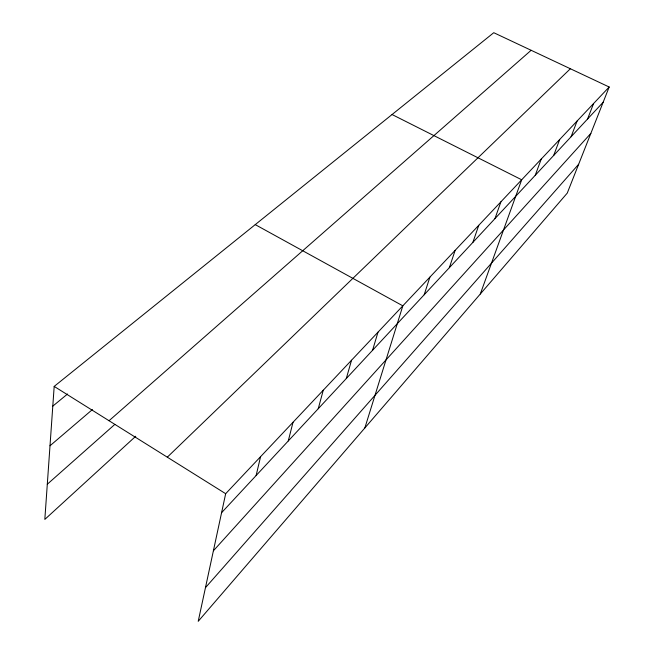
<?xml version="1.0" encoding="UTF-8"?>
<svg xmlns="http://www.w3.org/2000/svg" width="654" height="654" viewBox="0 0 654 654"><rect width="100%" height="100%" fill="white"/><g stroke="black" fill="none" stroke-linecap="round" stroke-linejoin="round"><path stroke-width="0.98" d="M609.176 87.007L225.671 493.696L198.227 621.3L567.255 193.11L609.176 87.007L493.762 32.7L54.184 386.408L44.824 519.415L135.738 436.251M256.123 475.54L260.57 456.688M288.259 440.968L293.017 422.28M318.245 408.709L323.264 390.209M346.293 378.543L351.525 360.24M372.576 350.266L377.987 332.175M364.842 427.978L402.823 305.835L255.248 224.624M424.193 294.75L429.891 277.132M449.339 267.699L455.143 250.351M472.875 242.381L478.761 225.311M494.955 218.632L500.899 201.833M480.306 294.006L521.688 179.785L392.057 114.532M535.234 175.305L541.25 159.036M553.668 155.48L559.693 139.482M571.073 136.751L577.106 121.015M587.545 119.028L593.579 103.553M205.462 587.66L578.659 164.26M213.392 550.799L590.856 133.391M221.592 512.679L603.16 102.237M167.31 457.187L570.37 68.752M47.301 484.23L114.834 424.405M109.038 420.726L531.138 50.284M50.006 445.775L92.418 409.551M52.802 406.118L67.558 394.002M54.184 386.408L225.671 493.696"/></g></svg>
